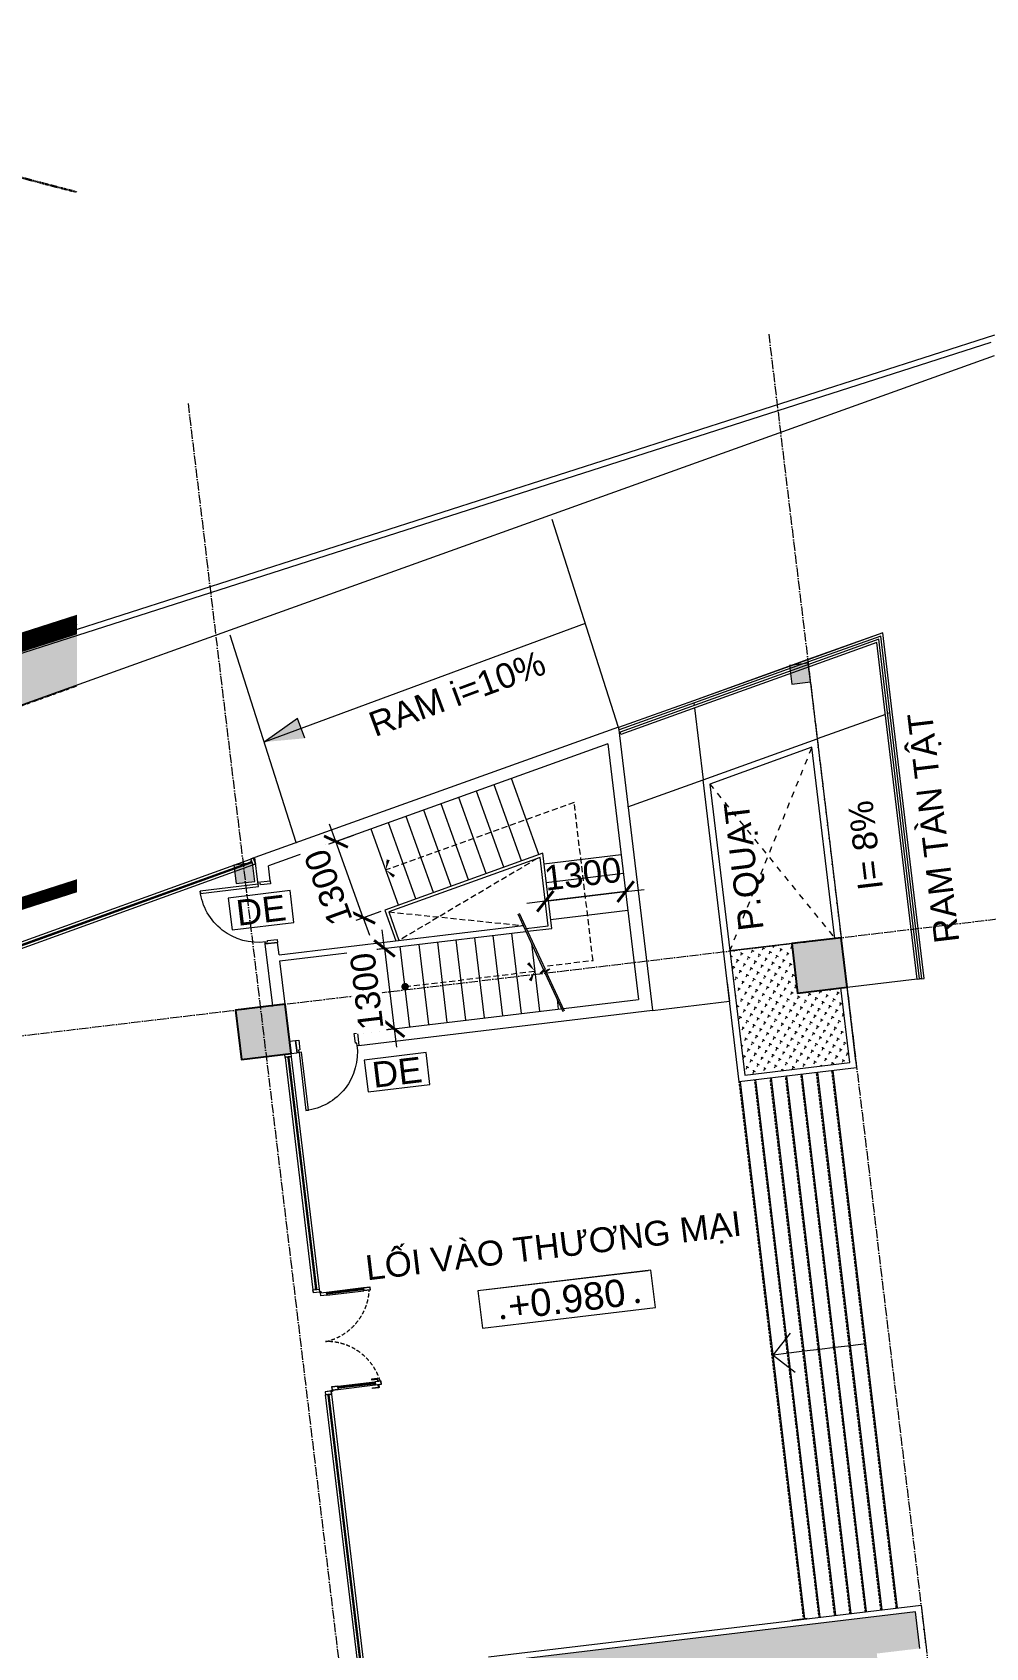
# Model space of a CAD drawing. Header units: millimetres. Extents: x -55734 to 116976, y -16290 to 119094.
# Drawn here: x 81509 to 96830, y 22201 to 48181 of the extents above; entities that cross this region are included whole.
import ezdxf
from ezdxf.enums import TextEntityAlignment as Align
from ezdxf.xclip import XClip

# ---------------------------------------------------------------- set-up
doc = ezdxf.new("R2010")
doc.units = ezdxf.units.MM
doc.header["$XCLIPFRAME"] = 0
for name, pattern in [('20180221 BF$0$2-2', [10, 5, -5]), ('20180221 BF$0$HIDDEN', [0.375, 0.25, -0.125]), ('Dash', [6.35, 3.175, -3.175]), ('gf$0$Dash', [6, 3, -3]), ('Grid Line', [4.2, 3, -0.6, 0, -0.6]), ('HIDDEN2', [4.7625, 3.175, -1.5875]), ('HIDDENX2', [0.75, 0.5, -0.25]), ('Overhead 1_16_', [2.579687, 1.5875, -0.992188]), ('PHANTOM', [63.5, 31.75, -6.35, 6.35, -6.35, 6.35, -6.35])]:
    doc.linetypes.add(name, pattern=pattern)
doc.layers.get('Defpoints').update_dxf_attribs({"color": 230})
for name, color, linetype, lineweight in [('20180221 BF$0$QHH ÐỀ XUẤT ÐIỀU CHỈNH', 5, '20180221 BF$0$HIDDEN', 30), ('@ color hatch', 7, 'Continuous', 13), ('A-DETL-GENF-HDLN', 161, 'Dash', 5), ('A-DETL-THIN', 151, 'Continuous', 5), ('A-FLOR-PATT', 8, 'Continuous', 9), ('CHU', 181, 'Continuous', 5), ('CUA', 31, 'Continuous', 9), ('DIM', 1, 'Continuous', 5), ('G-ANNO-DIMS', 111, 'Continuous', 5), ('HATCH-1', 8, 'Continuous', 5), ('KI-HIEU-1', 151, 'Continuous', 9), ('NET THAY 1', 41, 'Continuous', 5), ('NET THAY 2', 55, 'Continuous', 5), ('NET-CAT', 3, 'Continuous', 15), ('NET-THAY', 2, 'Continuous', 9), ('NET-THAY-2', 55, 'Continuous', 13), ('S-STRS', 31, 'Continuous', 5), ('S-STRS-ANNO', 31, 'Continuous', 5), ('TRUC', 225, 'Continuous', 5), ('X-COT HAM$0$LC.HA', 8, 'Continuous', 9), ('Y-GHI CHU PCCC$0$Z-CT1-GHI CHU TT$0$KI-HIEU', 6, 'Continuous', 13)]:
    doc.layers.add(name, color=color, linetype=linetype, lineweight=lineweight)
doc.layers.add('CGXD', color=5, linetype='HIDDEN2')
doc.layers.add('RD-AB', color=4, linetype='PHANTOM')
doc.styles.add('Arial', font='arial_1.ttf', dxfattribs={"height": 476.25})
doc.styles.add('Arial_3', font='arial_1.ttf', dxfattribs={"height": 400})
doc.styles.add('TA1', font='arial_1.ttf')
doc.styles.add('Y-GHI CHU PCCC$0$Arial', font='arial_1.ttf')
doc.dimstyles.new('D_200_KTx2', dxfattribs={"dimtxt": 400, "dimasz": 300, "dimexe": 300, "dimexo": 300, "dimgap": 160, "dimtad": 1, "dimdec": 0, "dimzin": 9, "dimtxsty": 'TA1', "dimblk": 'ARCHTICK', "dimcen": 1, "dimdle": 300, "dimclrd": 256, "dimclre": 256, "dimclrt": 7, "dimadec": 0, "dimazin": 0, "dimtfac": 1, "dimtdec": 0, "dimtix": 1, "dimtmove": 1, "dimatfit": 3, "dimldrblk": 'ARCHTICK', "dimfxl": 1, "dimtolj": 1, "dimtzin": 0, "dimlwd": -1, "dimlwe": -1, "dimarcsym": 0})

# ---------------------------------------------------------------- blocks, each defined once
blk = doc.blocks.new('ALC1807-ASCENT PLAZA-KET CAU_rvt-1-MẶT BẰNG TẦNG 1')
at = {"layer": 'X-COT HAM$0$LC.HA'}
for points in [[(93680, 37997), (93716, 37699), (94014, 37735), (93978, 38033)], [(84749, 34788), (84784, 34490), (85082, 34526), (85047, 34824)]]:
    blk.add_hatch(color=256, dxfattribs=at).paths.add_polyline_path(points)
for points in [[(94507, 33619), (93713, 33524), (93808, 32729), (94602, 32825)], [(85571, 32551), (84776, 32455), (84872, 31661), (85666, 31756)]]:
    blk.add_hatch(color=256, dxfattribs=at).paths.add_polyline_path(points, flags=0)
at = {"ltscale": 1000}
for points in [[(93680, 37997), (93716, 37699), (94014, 37735), (93978, 38033)], [(84749, 34788), (84784, 34490), (85082, 34526), (85047, 34824)]]:
    blk.add_lwpolyline(points, close=True, dxfattribs=at)
at = {"lineweight": 25}
for points in [[(94507, 33619), (93713, 33524), (93808, 32729), (94602, 32825)], [(85571, 32551), (84776, 32455), (84872, 31661), (85666, 31756)]]:
    blk.add_lwpolyline(points, close=True, dxfattribs=at)
blk = doc.blocks.new('Top Rail Type - Top Rail_Internal_-V16-MẶT BẰNG TẦNG 1')
at = {"layer": 'NET THAY 1'}
for p, q in [((95176, 38524), (93971, 38091)), ((95144, 38472), (93984, 38055)), ((95291, 37247), (95144, 38472)), ((95329, 37252), (95176, 38524)), ((93971, 38091), (92136, 37431)), ((93984, 38055), (92149, 37395)), ((92136, 37431), (90929, 36998)), ((92149, 37395), (90942, 36962)), ((95804, 32961), (95291, 37247)), ((95842, 32965), (95329, 37252)), ((90942, 36962), (90929, 36998)), ((95804, 32961), (95842, 32965))]:
    blk.add_line(p, q, dxfattribs=at)
blk = doc.blocks.new('Handrail Type - Handrail_Internal_-V17-MẶT BẰNG TẦNG 1')
at = {"layer": 'NET THAY 1'}
for p, q in [((95112, 38420), (93997, 38019)), ((95080, 38368), (94010, 37983)), ((95215, 37238), (95080, 38368)), ((95253, 37242), (95112, 38420)), ((93997, 38019), (92161, 37360)), ((94010, 37983), (92174, 37324)), ((92161, 37360), (90955, 36926)), ((92174, 37324), (90967, 36890)), ((95729, 32952), (95215, 37238)), ((95766, 32956), (95253, 37242)), ((90967, 36890), (90955, 36926)), ((95729, 32952), (95766, 32956))]:
    blk.add_line(p, q, dxfattribs=at)
blk = doc.blocks.new('*U111')
for points in [[(-2037, 50), (-50, 50), (0, -100), (0, 200), (50, 50), (1428, 50)], [(-2037, 0), (-50, 0), (0, -150), (0, 150), (50, 0), (1428, 0)]]:
    blk.add_lwpolyline(points)
blk = doc.blocks.new('*U44')
at = {"color": 7, "ltscale": 30, "true_color": 0xffffff, "insert": (520, 350), "char_height": 200, "attachment_point": 5, "bg_fill": 3, "box_fill_scale": 1.25, "bg_fill_color": 256, "bg_fill_true_color": 13158600, "bg_fill_transparency": 0}
blk.add_mtext('\\A1;.      ..', dxfattribs=at)
blk.add_lwpolyline([(-200, 200), (1200, 200), (1200, 500), (-200, 500)], close=True)
at = {"color": 7, "style": 'Arial'}
blk.add_attdef('±0.000', text='', height=220, dxfattribs=at).set_placement((500, 350), align=Align.MIDDLE)
blk = doc.blocks.new('CUA 1 CANH MO - 2 - Type 1000-1152411-MẶT BẰNG HẦM 2')
at = {"layer": 'CUA'}
for p, q in [((-368, 1040), (-328, 1040)), ((-368, 102), (-368, 1040)), ((-328, 1040), (-328, 102)), ((-328, 102), (-368, 102))]:
    blk.add_line(p, q, dxfattribs=at)
at = {"layer": 'CUA', "lineweight": 5}
for p, q in [((-369, 102), (-399, 102)), ((-399, 102), (-399, -98)), ((-369, 61), (-369, 102)), ((-349, 61), (-369, 61)), ((-349, -98), (-349, 61)), ((571, 61), (551, 61)), ((551, 61), (551, -98)), ((601, 102), (571, 102)), ((571, 102), (571, 61)), ((601, -98), (601, 102)), ((-399, -98), (-349, -98)), ((551, -98), (601, -98))]:
    blk.add_line(p, q, dxfattribs=at)
blk.add_arc((-368, 102), 938, 359.5, 90, dxfattribs=at)
blk = doc.blocks.new('_ARCHTICK')
at = {"color": 0, "linetype": 'ByBlock', "const_width": 0.15}
blk.add_lwpolyline([(-0.5, -0.5), (0.5, 0.5)], dxfattribs=at)
blk = doc.blocks.new('*D123')
at = {"layer": 'Defpoints', "color": 0, "transparency": 16777216}
for p in [(91044, 34361), (89753, 34206), (89753, 34206)]:
    blk.add_point(p, dxfattribs=at)
at = {"layer": 'DIM', "transparency": 16777216}
for p, q in [((91044, 34361), (89753, 34206)), ((91044, 34361), (91341, 34396)), ((89753, 34206), (89455, 34170))]:
    blk.add_line(p, q, dxfattribs=at)
at = {"layer": 'DIM', "transparency": 16777216, "xscale": 300, "yscale": 300, "zscale": 300}
for p, rotation in [((89753, 34206), 6.830649259234065), ((91044, 34361), 186.8306492592341)]:
    blk.add_blockref('_ARCHTICK', p, dxfattribs=dict(at, rotation=rotation))
at = {"layer": 'DIM', "color": 7, "transparency": 16777216, "insert": (90355, 34645), "char_height": 400, "attachment_point": 5, "rotation": 6.8306, "style": 'TA1'}
blk.add_mtext('\\A1;1300', dxfattribs=at)
blk = doc.blocks.new('*D124')
at = {"layer": 'Defpoints', "color": 0, "transparency": 16777216}
for p in [(86952, 35368), (87392, 34144)]:
    blk.add_point(p, dxfattribs=at)
at = {"layer": 'DIM', "transparency": 16777216}
for p, q in [((86389, 35165), (86287, 35448)), ((86670, 35266), (86106, 35064)), ((86828, 33942), (86389, 35165)), ((87109, 34043), (86546, 33840)), ((86828, 33942), (86930, 33659))]:
    blk.add_line(p, q, dxfattribs=at)
at = {"layer": 'DIM', "transparency": 16777216, "xscale": 300, "yscale": 300, "zscale": 300}
for p, rotation in [((86389, 35165), 289.7621072089744), ((86828, 33942), 109.7621072089744)]:
    blk.add_blockref('_ARCHTICK', p, dxfattribs=dict(at, rotation=rotation))
at = {"layer": 'DIM', "color": 7, "transparency": 16777216, "insert": (86265, 34430), "char_height": 400, "attachment_point": 5, "rotation": 109.7621, "style": 'TA1', "bg_fill": 3, "box_fill_scale": 1.1, "bg_fill_color": 256, "bg_fill_true_color": 13158600, "bg_fill_transparency": 0}
blk.add_mtext('\\A1;1300', dxfattribs=at)
at = {"layer": 'Defpoints', "color": 0, "transparency": 16777216}
blk.add_point((86389, 35165), dxfattribs=at)
blk = doc.blocks.new('*D125')
at = {"layer": 'Defpoints', "color": 0, "transparency": 16777216}
for p in [(87422, 33477), (87577, 32187)]:
    blk.add_point(p, dxfattribs=at)
at = {"layer": 'DIM', "transparency": 16777216}
for p, q in [((87168, 33447), (87133, 33745)), ((87124, 33442), (86871, 33411)), ((87168, 33447), (87323, 32156)), ((87279, 32151), (87025, 32120)), ((87323, 32156), (87359, 31858))]:
    blk.add_line(p, q, dxfattribs=at)
at = {"layer": 'DIM', "transparency": 16777216, "xscale": 300, "yscale": 300, "zscale": 300}
for p, rotation in [((87168, 33447), 276.8306492592339), ((87323, 32156), 96.83064925923391)]:
    blk.add_blockref('_ARCHTICK', p, dxfattribs=dict(at, rotation=rotation))
at = {"layer": 'DIM', "color": 7, "transparency": 16777216, "insert": (86884, 32758), "char_height": 400, "attachment_point": 5, "rotation": 96.8306, "style": 'TA1', "bg_fill": 3, "box_fill_scale": 1.1, "bg_fill_color": 256, "bg_fill_true_color": 13158600, "bg_fill_transparency": 0}
blk.add_mtext('\\A1;1300', dxfattribs=at)
at = {"layer": 'Defpoints', "color": 0, "transparency": 16777216}
blk.add_point((87323, 32156), dxfattribs=at)
blk = doc.blocks.new('A$C1F0A2BF7')
at = {"layer": '@ color hatch', "ltscale": 0.5}
h = blk.add_hatch(dxfattribs=at)
h.set_pattern_fill('CROSS', color=139, scale=300)
h.set_pattern_definition([(0, (418126.44, 155406.3), (75, 75), [37.5, -112.5]), (90, (418145.19, 155387.55), (-75, 75), [37.5, -112.5])])
edge = h.paths.add_edge_path()
edge.add_line((133010.3, 70494.4), (152338.7, 76699.4))
edge.add_line((152338.7, 76699.4), (152826.3, 76434.6))
edge.add_line((152826.3, 76434.6), (135682.8, 70276))
edge.add_arc((134611, 73621), 3512.6, 242.88861, 287.76602, ccw=False)
at = {"layer": '20180221 BF$0$QHH ÐỀ XUẤT ÐIỀU CHỈNH', "linetype": '20180221 BF$0$2-2'}
blk.add_arc((152707.2, 137197.6, 0), 60000, 215.64442, 265.992139, dxfattribs=at)
at = {"layer": 'CGXD', "ltscale": 200, "const_width": 200, "elevation": 0}
blk.add_lwpolyline([(96759.2, 45314.9), (136491.9, 50242.4), (170213.8, 54174.3), (170585.9, 54217.7), (168911.8, 58286.3), (165478.7, 66500.9), (165408.7, 66480.5), (161217, 75348.6), (153561.1, 72890.8), (130418, 65461.2), (128403.5, 71788.7), (125832.2, 71058.2), (118267.2, 69299.8), (97389.2, 64252.5)], dxfattribs=at)
at = {"layer": 'NET-THAY'}
blk.add_line((152713.6, 76819.7, 0), (133013.4, 70495.3, 0), dxfattribs=at)
at = {"layer": 'NET-THAY', "linetype": 'gf$0$Dash', "elevation": 0}
blk.add_lwpolyline([(133010.3, 70494.4), (152338.7, 76699.4), (152826.3, 76434.6), (135682.8, 70276, -0.1983563)], format="xyb", close=True, dxfattribs=at)
at = {"layer": 'RD-AB', "ltscale": 30, "const_width": 300, "elevation": 0}
blk.add_lwpolyline([(175144.3, 53651.9), (172606.9, 59818.4), (167790.4, 71343.2), (167565.7, 71277.5), (163334.5, 80229.2), (152338.7, 76699.2), (133013.3, 70495.2), (131039.2, 76695.5), (124832.5, 74932.3), (117344.6, 73191.8), (100730.8, 69175.3)], dxfattribs=at)
blk = doc.blocks.new('*U158')
for p, q in [((7437, 100, 0), (50, 100, 0)), ((7437, 0, 0), (50, 0, 0)), ((7424, 58, 0), (63, 58, 0)), ((7424, 42, 0), (63, 42, 0))]:
    blk.add_line(p, q)
at = {"ltscale": 100}
for p, q in [((50, 61, 0), (50, 39, 0)), ((50, 61, 0), (50, 39, 0)), ((7437, 61, 0), (7437, 39, 0)), ((7437, 61, 0), (7437, 39, 0))]:
    blk.add_line(p, q, dxfattribs=at)
at = {"color": 1, "lineweight": 0, "ltscale": 10}
blk.add_line((57, 50, 0), (7430, 50, 0), dxfattribs=at)
at = {"ltscale": 25, "elevation": 0}
for points in [[(0, 0), (50, 0), (50, 100), (0, 100)], [(2, 2), (48, 2), (48, 98), (2, 98)]]:
    blk.add_lwpolyline(points, close=True, dxfattribs=at)
at = {"elevation": 0}
for points in [[(50, 39), (50, 61), (63, 61, -0.414214), (63, 60), (63, 57, -0.414214), (63, 56, -0.414214), (62, 57), (62, 59, 0.414214), (62, 60), (52, 60, 0.414214), (51, 59), (51, 40, 0.414214), (52, 40), (62, 40, 0.414214), (62, 40), (62, 43, -0.414214), (63, 43, -0.414214), (63, 43), (63, 39, -0.414214), (63, 39), (50, 39)], [(7437, 39), (7437, 61), (7425, 61, 0.414214), (7424, 60), (7424, 57, 0.414214), (7425, 56, 0.414214), (7425, 57), (7425, 59, -0.414214), (7426, 60), (7436, 60, -0.414214), (7436, 59), (7436, 40, -0.414214), (7436, 40), (7426, 40, -0.414214), (7425, 40), (7425, 43, 0.414214), (7425, 43, 0.414214), (7424, 43), (7424, 39, 0.414214), (7425, 39), (7437, 39)]]:
    blk.add_lwpolyline(points, format="xyb", dxfattribs=at)
for points in [[(50, 40), (50, 59)], [(50, 40), (50, 59)], [(7437, 40), (7437, 59)], [(7437, 40), (7437, 59)]]:
    blk.add_lwpolyline(points, dxfattribs=at)
for points in [[(57, 52, 0.110226), (57, 52), (57, 48, 0.110226), (57, 48, 0.547587), (60, 47, -0.371535), (61, 47, 0.207699), (65, 47, -0.626616), (65, 47, -0.088099), (63, 42), (63, 44), (60, 44), (60, 43), (56, 46, -0.26277), (55, 47), (55, 50), (55, 53, -0.26277), (56, 54), (60, 57), (60, 56), (63, 56), (63, 58, -0.088099), (65, 53, -0.626616), (65, 53, 0.207699), (61, 53, -0.371535), (60, 53, 0.547587)], [(7430, 52, -0.110226), (7430, 52), (7430, 48, -0.110226), (7430, 48, -0.547587), (7427, 47, 0.371535), (7426, 47, -0.207699), (7422, 47, 0.626616), (7422, 47, 0.088099), (7424, 42), (7424, 44), (7427, 44), (7427, 43), (7431, 46, 0.26277), (7432, 47), (7432, 50), (7432, 53, 0.26277), (7431, 54), (7427, 57), (7427, 56), (7424, 56), (7424, 58, 0.088099), (7422, 53, 0.626616), (7422, 53, -0.207699), (7426, 53, 0.371535), (7427, 53, -0.547587)]]:
    blk.add_lwpolyline(points, format="xyb", close=True)
for points in [[(57, 47), (57, 52), (7430, 52), (7430, 47)], [(7487, 100), (7487, 0), (7437, 0), (7437, 100)], [(7485, 98), (7485, 2), (7439, 2), (7439, 98)]]:
    blk.add_lwpolyline(points, close=True)
blk = doc.blocks.new('*U164')
for p, q in [((-788, 112), (-788, 712)), ((-771, 699, 0), (-771, 126, 0)), ((-754, 699, 0), (-754, 126, 0)), ((-738, 112), (-738, 712)), ((737, 112), (737, 712)), ((754, 699, 0), (754, 126, 0)), ((771, 699, 0), (771, 126, 0)), ((788, 112), (788, 712)), ((-4614, 0, 0), (-850, 0, 0)), ((5295, 0, 0), (850, 0, 0)), ((-4614, -100, 0), (-850, -100, 0)), ((-4601, -42, 0), (-863, -42, 0)), ((-4601, -58, 0), (-863, -58, 0)), ((5295, -100, 0), (850, -100, 0)), ((5282, -42, 0), (863, -42, 0)), ((5282, -58, 0), (863, -58, 0))]:
    blk.add_line(p, q)
at = {"color": 1}
for p, q in [((-763, 119, 0), (-763, 706, 0)), ((762, 119, 0), (762, 706, 0)), ((-857, -50, 0), (-4608, -50, 0)), ((857, -50, 0), (5289, -50, 0))]:
    blk.add_line(p, q, dxfattribs=at)
at = {"ltscale": 100}
for p, q in [((-4614, -61, 0), (-4614, -39, 0)), ((-4614, -61, 0), (-4614, -39, 0)), ((-850, -61, 0), (-850, -39, 0)), ((-850, -61, 0), (-850, -39, 0)), ((850, -61, 0), (850, -39, 0)), ((850, -61, 0), (850, -39, 0)), ((5295, -61, 0), (5295, -39, 0)), ((5295, -61, 0), (5295, -39, 0))]:
    blk.add_line(p, q, dxfattribs=at)
for points in [[(-738, 712), (-788, 712), (-788, 812), (-738, 812)], [(-740, 714), (-786, 714), (-786, 810), (-740, 810)], [(737, 712), (788, 712), (788, 812), (737, 812)], [(740, 714), (786, 714), (786, 810), (740, 810)], [(-4664, -100), (-4664, 0), (-4614, 0), (-4614, -100)], [(-850, 0), (-800, 0), (-800, -100), (-850, -100)], [(-738, 12), (-788, 12), (-788, 112), (-738, 112)], [(-740, 14), (-786, 14), (-786, 110), (-740, 110)], [(737, 12), (788, 12), (788, 112), (737, 112)], [(740, 14), (786, 14), (786, 110), (740, 110)], [(850, 0), (800, 0), (800, -100), (850, -100)], [(5345, -100), (5345, 0), (5295, 0), (5295, -100)], [(-4662, -98), (-4662, -2), (-4616, -2), (-4616, -98)], [(-848, -2), (-802, -2), (-802, -98), (-848, -98)], [(848, -2), (802, -2), (802, -98), (848, -98)], [(5343, -98), (5343, -2), (5297, -2), (5297, -98)]]:
    blk.add_lwpolyline(points, close=True)
at = {"elevation": 0}
for points in [[(-752, 712), (-774, 712), (-774, 700, 0.414214), (-773, 699), (-770, 699, 0.414214), (-769, 700, 0.414214), (-770, 700), (-772, 700, -0.414214), (-773, 701), (-773, 711, -0.414214), (-772, 711), (-753, 711, -0.414214), (-753, 711), (-753, 701, -0.414214), (-753, 700), (-756, 700, 0.414214), (-756, 700, 0.414214), (-756, 699), (-752, 699, 0.414214), (-752, 700), (-752, 712)], [(752, 712), (774, 712), (774, 700, -0.414214), (773, 699), (770, 699, -0.414214), (769, 700, -0.414214), (770, 700), (772, 700, 0.414214), (772, 701), (772, 711, 0.414214), (772, 711), (753, 711, 0.414214), (752, 711), (752, 701, 0.414214), (753, 700), (756, 700, -0.414214), (756, 700, -0.414214), (756, 699), (752, 699, -0.414214), (752, 700), (752, 712)], [(-4614, -39), (-4614, -61), (-4602, -61, 0.414214), (-4601, -61), (-4601, -57, 0.414214), (-4602, -57, 0.414214), (-4602, -57), (-4602, -60, -0.414214), (-4603, -60), (-4613, -60, -0.414214), (-4613, -60), (-4613, -41, -0.414214), (-4613, -40), (-4603, -40, -0.414214), (-4602, -41), (-4602, -43, 0.414214), (-4602, -44, 0.414214), (-4601, -43), (-4601, -40, 0.414214), (-4602, -39), (-4614, -39)], [(-850, -39), (-850, -61), (-863, -61, -0.414214), (-863, -61), (-863, -57, -0.414214), (-863, -57, -0.414214), (-862, -57), (-862, -60, 0.414214), (-862, -60), (-852, -60, 0.414214), (-851, -60), (-851, -41, 0.414214), (-852, -40), (-862, -40, 0.414214), (-862, -41), (-862, -43, -0.414214), (-863, -44, -0.414214), (-863, -43), (-863, -40, -0.414214), (-863, -39), (-850, -39)], [(850, -39), (850, -61), (863, -61, 0.414214), (863, -61), (863, -57, 0.414214), (863, -57, 0.414214), (862, -57), (862, -60, -0.414214), (862, -60), (852, -60, -0.414214), (851, -60), (851, -41, -0.414214), (852, -40), (862, -40, -0.414214), (862, -41), (862, -43, 0.414214), (863, -44, 0.414214), (863, -43), (863, -40, 0.414214), (863, -39), (850, -39)], [(5295, -39), (5295, -61), (5283, -61, -0.414214), (5282, -61), (5282, -57, -0.414214), (5283, -57, -0.414214), (5283, -57), (5283, -60, 0.414214), (5284, -60), (5294, -60, 0.414214), (5294, -60), (5294, -41, 0.414214), (5294, -40), (5284, -40, 0.414214), (5283, -41), (5283, -43, -0.414214), (5283, -44, -0.414214), (5282, -43), (5282, -40, -0.414214), (5283, -39), (5295, -39)]]:
    blk.add_lwpolyline(points, format="xyb", dxfattribs=at)
at = {"color": 8, "lineweight": 5, "elevation": 0}
for points in [[(-765, 706, -0.110226), (-765, 706), (-760, 706, -0.110226), (-760, 706, -0.547587), (-760, 702, 0.371535), (-760, 702, -0.207699), (-760, 698, 0.626616), (-760, 697, 0.088099), (-754, 699), (-757, 699), (-757, 702), (-755, 702), (-759, 707, 0.26277), (-759, 707), (-763, 707), (-766, 707, 0.26277), (-766, 707), (-770, 702), (-768, 702), (-768, 699), (-771, 699, 0.088099), (-765, 697, 0.626616), (-765, 698, -0.207699), (-765, 702, 0.371535), (-765, 702, -0.547587)], [(765, 706, 0.110226), (765, 706), (760, 706, 0.110226), (760, 706, 0.547587), (760, 702, -0.371535), (760, 702, 0.207699), (760, 698, -0.626616), (760, 697, -0.088099), (754, 699), (757, 699), (757, 702), (755, 702), (759, 707, -0.26277), (759, 707), (762, 707), (766, 707, -0.26277), (766, 707), (770, 702), (768, 702), (768, 699), (771, 699, -0.088099), (765, 697, -0.626616), (765, 698, 0.207699), (765, 702, -0.371535), (765, 702, 0.547587)], [(-765, 119, 0.110226), (-765, 119), (-760, 119, 0.110226), (-760, 119, 0.547587), (-760, 123, -0.371535), (-760, 123, 0.207699), (-760, 127, -0.626616), (-760, 128, -0.088099), (-754, 126), (-757, 126), (-757, 123), (-755, 123), (-759, 118, -0.26277), (-759, 118), (-763, 118), (-766, 118, -0.26277), (-766, 118), (-770, 123), (-768, 123), (-768, 126), (-771, 126, -0.088099), (-765, 128, -0.626616), (-765, 127, 0.207699), (-765, 123, -0.371535), (-765, 123, 0.547587)], [(765, 119, -0.110226), (765, 119), (760, 119, -0.110226), (760, 119, -0.547587), (760, 123, 0.371535), (760, 123, -0.207699), (760, 127, 0.626616), (760, 128, 0.088099), (754, 126), (757, 126), (757, 123), (755, 123), (759, 118, 0.26277), (759, 118), (762, 118), (766, 118, 0.26277), (766, 118), (770, 123), (768, 123), (768, 126), (771, 126, 0.088099), (765, 128, 0.626616), (765, 127, -0.207699), (765, 123, 0.371535), (765, 123, -0.547587)]]:
    blk.add_lwpolyline(points, format="xyb", close=True, dxfattribs=at)
at = {"color": 1, "elevation": 0}
for points in [[(-760, 119), (-765, 119), (-765, 706), (-760, 706)], [(760, 119), (765, 119), (765, 706), (760, 706)]]:
    blk.add_lwpolyline(points, close=True, dxfattribs=at)
for points in [[(687, 662), (697, 662), (697, 757), (728, 757, -0.063254), (727, 760), (727, 765, -0.063254), (728, 767), (687, 767), (687, 757)], [(737, 775), (737, 750, -0.414214), (727, 760), (727, 765, -0.414214)], [(788, 775), (788, 750, 0.414214), (798, 760), (798, 765, 0.414214)], [(838, 662), (828, 662), (828, 757), (797, 757, 0.063254), (798, 760), (798, 765, 0.063254), (797, 767), (838, 767), (838, 757)]]:
    blk.add_lwpolyline(points, format="xyb", close=True)
for points in [[(-752, 112), (-774, 112), (-774, 125, -0.414214), (-773, 126), (-770, 126, -0.414214), (-769, 125, -0.414214), (-770, 124), (-772, 124, 0.414214), (-773, 124), (-773, 114, 0.414214), (-772, 114), (-753, 114, 0.414214), (-753, 114), (-753, 124, 0.414214), (-753, 124), (-756, 124, -0.414214), (-756, 125, -0.414214), (-756, 126), (-752, 126, -0.414214), (-752, 125), (-752, 112)], [(752, 112), (774, 112), (774, 125, 0.414214), (773, 126), (770, 126, 0.414214), (769, 125, 0.414214), (770, 124), (772, 124, -0.414214), (772, 124), (772, 114, -0.414214), (772, 114), (753, 114, -0.414214), (752, 114), (752, 124, -0.414214), (753, 124), (756, 124, 0.414214), (756, 125, 0.414214), (756, 126), (752, 126, 0.414214), (752, 125), (752, 112)]]:
    blk.add_lwpolyline(points, format="xyb")
at = {"elevation": 0}
for points in [[(-4614, -41), (-4614, -60)], [(-4614, -41), (-4614, -60)], [(-850, -41), (-850, -60)], [(-850, -41), (-850, -60)], [(850, -41), (850, -60)], [(850, -41), (850, -60)], [(5295, -41), (5295, -60)], [(5295, -41), (5295, -60)]]:
    blk.add_lwpolyline(points, dxfattribs=at)
at = {"color": 8, "lineweight": 5}
for points in [[(-4608, -52, -0.110226), (-4608, -52), (-4608, -48, -0.110226), (-4608, -48, -0.547587), (-4604, -47, 0.371535), (-4604, -47, -0.207699), (-4600, -47, 0.626616), (-4599, -47, 0.088099), (-4601, -42), (-4601, -44), (-4604, -44), (-4604, -43), (-4609, -46, 0.26277), (-4609, -47), (-4609, -50), (-4609, -53, 0.26277), (-4609, -54), (-4604, -57), (-4604, -56), (-4601, -56), (-4601, -58, 0.088099), (-4599, -53, 0.626616), (-4600, -53, -0.207699), (-4604, -53, 0.371535), (-4604, -53, -0.547587)], [(-857, -52, 0.110226), (-857, -52), (-857, -48, 0.110226), (-857, -48, 0.547587), (-860, -47, -0.371535), (-861, -47, 0.207699), (-865, -47, -0.626616), (-865, -47, -0.088099), (-863, -42), (-863, -44), (-860, -44), (-860, -43), (-856, -46, -0.26277), (-855, -47), (-855, -50), (-855, -53, -0.26277), (-856, -54), (-860, -57), (-860, -56), (-863, -56), (-863, -58, -0.088099), (-865, -53, -0.626616), (-865, -53, 0.207699), (-861, -53, -0.371535), (-860, -53, 0.547587)], [(857, -52, -0.110226), (857, -52), (857, -48, -0.110226), (857, -48, -0.547587), (860, -47, 0.371535), (861, -47, -0.207699), (865, -47, 0.626616), (865, -47, 0.088099), (863, -42), (863, -44), (860, -44), (860, -43), (856, -46, 0.26277), (855, -47), (855, -50), (855, -53, 0.26277), (856, -54), (860, -57), (860, -56), (863, -56), (863, -58, 0.088099), (865, -53, 0.626616), (865, -53, -0.207699), (861, -53, 0.371535), (860, -53, -0.547587)], [(5289, -52, 0.110226), (5289, -52), (5289, -48, 0.110226), (5289, -48, 0.547587), (5285, -47, -0.371535), (5285, -47, 0.207699), (5281, -47, -0.626616), (5280, -47, -0.088099), (5282, -42), (5282, -44), (5285, -44), (5285, -43), (5290, -46, -0.26277), (5290, -47), (5290, -50), (5290, -53, -0.26277), (5290, -54), (5285, -57), (5285, -56), (5282, -56), (5282, -58, -0.088099), (5280, -53, -0.626616), (5281, -53, 0.207699), (5285, -53, -0.371535), (5285, -53, 0.547587)]]:
    blk.add_lwpolyline(points, format="xyb", close=True, dxfattribs=at)
at = {"color": 1}
for points in [[(-857, -48), (-857, -53), (-4608, -53), (-4608, -48)], [(857, -48), (857, -53), (5289, -53), (5289, -48)]]:
    blk.add_lwpolyline(points, close=True, dxfattribs=at)
for centre, radius in [((-800, 12), 12.5), ((-800, 12), 10.5), ((800, 12), 12.5), ((800, 12), 10.5)]:
    blk.add_circle(centre, radius)
at = {"color": 8, "linetype": 'HIDDEN2', "lineweight": 5, "ltscale": 20}
for centre, start, end in [((-893, -86), 5.5004, 79.9944), ((893, -86), 100.0056, 174.4996)]:
    blk.add_arc(centre, 898, start, end, dxfattribs=at)
blk = doc.blocks.new('Y-GHI CHU PCCC$0$A$C53D4240F')
at = {"color": 8, "ltscale": 30}
blk.add_lwpolyline([(-267, -138), (267, -138), (267, 137), (-267, 137)], close=True, dxfattribs=at)
at = {"color": 8, "style": 'Y-GHI CHU PCCC$0$Arial'}
blk.add_text('DE', height=220, dxfattribs=at).set_placement((0, 0), align=Align.MIDDLE_CENTER)

msp = doc.modelspace()

# ---------------------------------------------------------------- hatches: boundary and pattern name
at = {"layer": 'A-FLOR-PATT', "lineweight": 5}
h = msp.add_hatch(dxfattribs=at)
h.set_pattern_fill('FP_25', color=256, style=0, pattern_type=2)
h.set_pattern_definition([(284.05, (1921908.22, 2144236.24), (108.9178188, -65.3151313), [23.812, -155.793]), (239.05, (1921908.22, 2144236.24), (108.9172866, -65.314812), [23.813, -103.188]), (329.05, (1921908.22, 2144236.24), (65.314812, 108.9172866), [23.813, -103.188])])
h.paths.add_polyline_path([(92957.3, 31410.9), (94645.7, 31613), (94501.8, 32814.6), (93807.6, 32731.4), (93712.4, 33525.7), (92718.3, 33406.7)])
h = msp.add_hatch(dxfattribs=at)
h.set_pattern_fill('FP_25', color=256, style=0, pattern_type=2)
h.set_pattern_definition([(284.05, (1918340.66, 2132820.97), (108.9178188, -65.3151313), [23.812, -155.793]), (239.05, (1918340.66, 2132820.97), (108.9172866, -65.314812), [23.813, -103.188]), (329.05, (1918340.66, 2132820.97), (65.314812, 108.9172866), [23.813, -103.188])])
h.paths.add_polyline_path([(89201.9, 19882.5), (95953.6, 20691.3), (95870.4, 21386.3), (95175.3, 21303.1), (95080.2, 22107.4), (95774, 22190.5), (95703.9, 22776.4), (88952.1, 21967.6)])
at = {"layer": 'G-ANNO-DIMS'}
msp.add_hatch(color=256, dxfattribs=at).paths.add_polyline_path([(85234.5, 36766.7), (85889.1, 36826.9), (85771.3, 37146.1)], flags=0)

# ---------------------------------------------------------------- linework, layer by layer
at = {"layer": 'A-DETL-GENF-HDLN', "ltscale": 30}
for p, q in [((92718.3, 33406.7), (94038.7, 36681.6)), ((92396.6, 36091.6), (94406.7, 33608.9))]:
    msp.add_line(p, q, dxfattribs=at)
at = {"layer": 'A-DETL-THIN'}
for p, q in [((90928.4, 36998.6), (89860.7, 40344.2, 0)), ((85750.9, 35148.7, 0), (84686, 38485.3, 0))]:
    msp.add_line(p, q, dxfattribs=at)
at = {"layer": 'CUA', "elevation": 0}
for points in [[(85064.3, 34901.9), (85086.1, 34909.7)], [(85064.9, 34900), (85086.7, 34907.8)]]:
    msp.add_lwpolyline(points, dxfattribs=at)
at = {"layer": 'G-ANNO-DIMS'}
for p, q in [((90394.6, 38671.4, 0), (85234.5, 36766.7, 0)), ((85771.3, 37146.1, 0), (85234.5, 36766.7, 0)), ((85889.1, 36826.9, 0), (85771.3, 37146.1, 0))]:
    msp.add_line(p, q, dxfattribs=at)
at = {"layer": 'HATCH-1', "linetype": 'HIDDEN2', "ltscale": 30}
for p, q in [((89620.3, 34891.8), (87401, 33575.4)), ((87235.8, 34035.1), (89398.6, 33814.7))]:
    msp.add_line(p, q, dxfattribs=at)
for points in [[(89786.7, 33167.5), (90520.1, 33255.3), (90215.7, 35796.4), (87189, 34708.9)], [(87499.7, 32831.9), (89584.8, 33081.7)]]:
    msp.add_lwpolyline(points, dxfattribs=at)
at = {"layer": 'HATCH-1'}
for points in [[(87322.8, 34606.7, 50, 0, 0), (87189, 34708.9, 0, 50, 0), (87227.2, 34872.9, 50, 50, 0)], [(89477.2, 33211.2, 50, 0, 0), (89584.8, 33081.7, 0, 50, 0), (89510.8, 32930.4, 50, 50, 0)]]:
    msp.add_lwpolyline(points, format="xyseb", dxfattribs=at)
at = {"layer": 'HATCH-1', "linetype": 'HIDDENX2', "ltscale": 100, "const_width": 60}
msp.add_lwpolyline([(87499.7, 32801.9, -1), (87499.7, 32861.9, -1)], format="xyb", close=True, dxfattribs=at)
at = {"layer": 'NET THAY 2'}
for p, q in [((95177.2, 38525.1), (93972.5, 38092.3)), ((95329.4, 37254.2), (95177.2, 38525.1)), ((93972.5, 38092.3), (92133, 37431.4)), ((93975.3, 38051.8), (93980, 38013)), ((93984.6, 37974.1), (94123.1, 36818.1)), ((92133, 37431.4), (90928.4, 36998.6)), ((92140.1, 37392.4), (92144.8, 37353.6)), ((92149.4, 37314.8), (92287.9, 36158.8)), ((95218.4, 37211.7), (94123.1, 36818.1)), ((95292, 37238.1), (95255.2, 37224.9)), ((95843, 32965.2), (95329.4, 37254.2)), ((91081, 35725.2), (92287.9, 36158.8)), ((85743.8, 35146.1), (85745.2, 35142.6)), ((92678.1, 32901.2), (92714.1, 32600.4)), ((95728.6, 32951.5), (94603.1, 32816.7)), ((95804.3, 32960.6), (95766.4, 32956)), ((91473.1, 32451.8), (92714.1, 32600.4))]:
    msp.add_line(p, q, dxfattribs=at)
at = {"layer": 'NET-CAT'}
for p, q in [((90927.9, 37008.5), (85086.1, 34909.7)), ((90927.5, 37011.7), (90927.9, 37008.5)), ((90927.9, 37008.5), (91473.7, 32451.9)), ((90759.2, 36735.4), (85303.6, 34775.4)), ((90759.2, 36735.4), (91251.4, 32626.7)), ((85133.6, 34512.6), (85086.1, 34909.7)), ((85332.2, 34536.3), (85303.6, 34775.4)), ((85133.6, 34512.6), (85332.2, 34536.3)), ((85474.9, 33344.7), (89398.6, 33814.7)), ((85252.6, 33519.7), (85451.1, 33543.4)), ((85371.5, 32526.6), (85252.6, 33519.7)), ((85474.9, 33344.7), (85451.1, 33543.4)), ((85486.8, 33245.4), (89442.4, 33719.3)), ((85570.1, 32550.4), (85486.8, 33245.4)), ((86733.6, 32085.5), (91251.4, 32626.7)), ((86757.4, 31886.9), (91473.7, 32451.9)), ((85641.5, 31954.7), (85740.7, 31966.6)), ((85740.7, 31966.6), (85764.5, 31768)), ((86733.6, 32085.5), (86757.4, 31886.9)), ((85665.2, 31756.1), (85764.5, 31768))]:
    msp.add_line(p, q, dxfattribs=at)
at = {"layer": 'NET-THAY'}
for p, q in [((77279.6, 36992.9), (96979.8, 43317.2)), ((96912.6, 43190.7), (77552.6, 36975.5)), ((79922, 36855.1), (96974, 42980.9)), ((92287.9, 36158.8), (94123.1, 36818.1)), ((94038.7, 36681.6), (92396.6, 36091.6)), ((94406.7, 33608.9), (94038.7, 36681.6)), ((94123.1, 36818.1), (94506, 33620.8)), ((92869.9, 31299.7), (92287.9, 36158.8)), ((92396.6, 36091.6), (92957.3, 31410.9)), ((85745.2, 35142.6), (85743.8, 35146.1)), ((89710.8, 34977.4), (87171.9, 34065.2)), ((89668.7, 34909.1), (87235.8, 34035.1)), ((89800, 33812.5), (89668.7, 34909.1)), ((89855.6, 33768.8), (89710.8, 34977.4)), ((87171.9, 34065.2), (87350, 33569.3)), ((87235.8, 34035.1), (87401, 33575.4)), ((89446.6, 33770.1), (89800, 33812.5)), ((89468.5, 33722.4), (89855.6, 33768.8)), ((93712.4, 33525.7), (92718.3, 33406.7)), ((94645.7, 31613), (94501.8, 32814.6)), ((94601.1, 32826.5), (94756.9, 31525.6)), ((94744.6, 31635.1), (94601.9, 32826.6)), ((94756.9, 31525.6), (92869.9, 31299.7)), ((92957.3, 31410.9), (94645.7, 31613)), ((88840.9, 22055), (95791.2, 22887.6)), ((95791.2, 22887.6), (95873.3, 22202.4)), ((95703.9, 22776.4), (88952.1, 21967.6)), ((95774, 22190.5), (95703.9, 22776.4))]:
    msp.add_line(p, q, dxfattribs=at)
at = {"layer": 'NET-THAY-2'}
for p, q in [((89650.5, 34955.7), (89210.9, 36179.2)), ((88803.5, 34651.4), (88363.9, 35874.9)), ((89085.8, 34752.9), (88646.3, 35976.3)), ((89368.2, 34854.3), (88928.6, 36077.7)), ((88238.8, 34448.6), (87799.3, 35672)), ((88521.2, 34550), (88081.6, 35773.4)), ((87391.8, 34144.3), (86952.3, 35367.7)), ((87674.2, 34245.7), (87234.6, 35469.1)), ((87956.5, 34347.1), (87516.9, 35570.6)), ((89731.1, 34807.8), (90972.3, 34956.5)), ((89766.8, 34510), (91007.9, 34658.6)), ((89802.5, 34212.1), (91043.6, 34360.8)), ((89838.2, 33914.2), (91079.3, 34062.9)), ((88018.1, 33548.7), (88172.7, 32257.9)), ((88316, 33584.3), (88470.6, 32293.6)), ((88613.8, 33620), (88768.5, 32329.2)), ((88911.7, 33655.7), (89066.3, 32364.9)), ((89209.6, 33691.4), (89364.2, 32400.6)), ((89531.7, 33524.9), (89662.1, 32436.3)), ((87577, 32186.5), (87422.4, 33477.3)), ((87720.2, 33513), (87874.8, 32222.2)), ((89941, 32633.4), (89960.3, 32472))]:
    msp.add_line(p, q, dxfattribs=at)
at = {"layer": 'S-STRS', "linetype": 'Overhead 1_16_'}
for p, q in [((95145.7, 22810.2), (94111.1, 31448.3)), ((95393.9, 22840), (94359.3, 31478)), ((93904.6, 22661.6), (92869.9, 31299.7)), ((94152.8, 22691.3), (93118.2, 31329.4)), ((94401, 22721), (93366.4, 31359.1)), ((94649.3, 22750.8), (93614.6, 31388.9)), ((94897.5, 22780.5), (93862.8, 31418.6))]:
    msp.add_line(p, q, dxfattribs=at)
at = {"layer": 'S-STRS'}
for p, q in [((95165.6, 22812.6), (94130.9, 31450.7)), ((95413.8, 22842.3), (94379.2, 31480.4)), ((93924.4, 22663.9), (92889.8, 31302)), ((94172.7, 22693.7), (93138, 31331.8)), ((94420.9, 22723.4), (93386.2, 31361.5)), ((94669.1, 22753.1), (93634.5, 31391.2)), ((94917.3, 22782.9), (93882.7, 31421)), ((93964.1, 22668.7), (93715.8, 22639))]:
    msp.add_line(p, q, dxfattribs=at)
at = {"layer": 'S-STRS-ANNO'}
for p, q in [((93416, 26908.7), (93693.5, 27261.7)), ((94408.9, 27027.6), (94160.7, 26997.9)), ((94657.1, 27057.3), (94408.9, 27027.6)), ((94905.4, 27087.1), (94657.1, 27057.3)), ((93664.2, 26938.4), (93416, 26908.7)), ((93416, 26908.7), (93769, 26631.2)), ((93912.5, 26968.2), (93664.2, 26938.4)), ((94160.7, 26997.9), (93912.5, 26968.2))]:
    msp.add_line(p, q, dxfattribs=at)
at = {"layer": 'TRUC', "linetype": 'Grid Line', "ltscale": 50}
for p, q in [((93344, 43328.2), (97310.7, 10205.4)), ((84010.7, 42210.2), (87977.4, 9087.4)), ((41585.2, 27281.7), (106103.2, 35010))]:
    msp.add_line(p, q, dxfattribs=at)

# ---------------------------------------------------------------- block references
at = {"layer": 'CUA', "xscale": -1}
for p, rotation in [((85282.6, 34129), 96.83064925923324), ((86148.1, 31916.9), 186.830649259223)]:
    msp.add_blockref('CUA 1 CANH MO - 2 - Type 1000-1152411-MẶT BẰNG HẦM 2', p, dxfattribs=dict(at, rotation=rotation))
at = {"layer": 'HATCH-1', "xscale": 0.4999999999999997, "yscale": 0.4999999999999997, "zscale": 0.4999999999999997, "rotation": 294.6628127972297}
msp.add_blockref('*U111', (89736.1, 33079.7), dxfattribs=at)
at = {"layer": 'NET THAY 1'}
for name in ['Top Rail Type - Top Rail_Internal_-V16-MẶT BẰNG TẦNG 1', 'Handrail Type - Handrail_Internal_-V17-MẶT BẰNG TẦNG 1']:
    msp.add_blockref(name, (0, 0), dxfattribs=at)
at = {"layer": 'NET-CAT'}
msp.add_blockref('ALC1807-ASCENT PLAZA-KET CAU_rvt-1-MẶT BẰNG TẦNG 1', (0, 0), dxfattribs=at)

# ---------------------------------------------------------------- texts
at = {"layer": 'CHU', "color": 7, "char_height": 400, "attachment_point": 1, "line_spacing_factor": 0.936439, "style": 'Arial_3'}
for s, insert, width, rotation in [('\\pt2540,5080,7620,10160,12700,15240,17780,20320,22860,25400,27940,30480,33020,35560,38100,40640,43180,45720,48260,50800,53340,55880,58420,60960,63500,66040,68580,71120,73660,76200,78740,81280;RAM i=10%', (86876.3, 37219.9, 0), 4283.105, 20.34541), ('RAM TÀN TẬT', (96012, 33510.9), 5617.154, 96.82942), ('\\pt2540,5080,7620,10160,12700,15240,17780,20320,22860,25400,27940,30480,33020,35560,38100,40640,43180,45720,48260,50800,53340,55880,58420,60960,63500,66040,68580,71120,73660,76200,78740,81280;P.QUẠT', (92866.5, 33709.6), 2151.3, 96.83065), ('I= 8%', (94784.6, 34362.4), 5617.154, 96.82942), ('\\pt2540,5080,7620,10160,12700,15240,17780,20320,22860,25400,27940,30480,33020,35560,38100,40640,43180,45720,48260,50800,53340,55880,58420,60960,63500,66040,68580,71120,73660,76200,78740,81280;LỐI VÀO THƯƠNG MẠI', (86841.4, 28505.6), 6338, 6.83023)]:
    msp.add_mtext(s, dxfattribs=dict(at, insert=insert, width=width, rotation=rotation))

# ---------------------------------------------------------------- dimensions: what is measured, and where the dimension line sits
at = {"layer": 'DIM'}
dim = msp.add_aligned_dim(p1=(91043.6, 34360.8), p2=(89752.9, 34206.2), distance=0, dimstyle='D_200_KTx2', dxfattribs=at)
dim.commit()
dim.dimension.update_dxf_attribs({"geometry": '*D123', "text_midpoint": (90354.9, 34645.2)})

# ---------------------------------------------------------------- next in the draw order: block references
at = {"layer": 'KI-HIEU-1', "linetype": 'ByBlock', "xscale": 2, "yscale": 2, "zscale": 2, "rotation": 6.830649259237481}
msp.add_blockref('*U44', (89186.8, 26992.7), dxfattribs=at).add_auto_attribs({'±0.000': '+0.980'})
at = {"layer": 'NET THAY 2'}
ref = msp.add_blockref('A$C1F0A2BF7', (-55733.7, -33426.8, 0), dxfattribs=at)
XClip(ref).set_block_clipping_path([(-27462.6186291156, 51738.6749988016), (137958.5174097056, 152520.3806320981)])

# ---------------------------------------------------------------- next in the draw order: dimensions: what is measured, and where the dimension line sits
at = {"layer": 'DIM'}
dim = msp.add_linear_dim(base=(86388.6, 35165.2), p1=(87391.8, 34144.3), p2=(86952.3, 35367.7), angle=109.76211, dimstyle='D_200_KTx2', override={"dimtfill": 1, "dimarcsym": 2}, dxfattribs=at)
dim.commit()
dim.dimension.update_dxf_attribs({"geometry": '*D124', "text_midpoint": (86265.5, 34430.3)})

# ---------------------------------------------------------------- next in the draw order: block references
at = {"layer": 'CUA', "extrusion": (5.98325e-10, -1.65523e-09, 1), "rotation": 199.8737243816645}
msp.add_blockref('*U158', (85064.3, 34901.9, 0), dxfattribs=at)
at = {"layer": 'Y-GHI CHU PCCC$0$Z-CT1-GHI CHU TT$0$KI-HIEU', "color": 8, "xscale": 1.875, "yscale": 1.875, "zscale": 1.875, "rotation": 6.830649259233485}
msp.add_blockref('Y-GHI CHU PCCC$0$A$C53D4240F', (85184.7, 34061.9), dxfattribs=at)

# ---------------------------------------------------------------- next in the draw order: dimensions: what is measured, and where the dimension line sits
at = {"layer": 'DIM'}
dim = msp.add_linear_dim(base=(87323, 32156.1), p1=(87422.4, 33477.3), p2=(87577, 32186.5), angle=96.83065, dimstyle='D_200_KTx2', override={"dimtfill": 1, "dimarcsym": 2}, dxfattribs=at)
dim.commit()
dim.dimension.update_dxf_attribs({"geometry": '*D125', "text_midpoint": (86883.9, 32758.2)})

# ---------------------------------------------------------------- next in the draw order: block references
at = {"layer": 'CUA', "rotation": 276.8306492592293}
msp.add_blockref('*U164', (86219.4, 27124.7, 0), dxfattribs=at)
at = {"layer": 'Y-GHI CHU PCCC$0$Z-CT1-GHI CHU TT$0$KI-HIEU', "color": 8, "xscale": 1.875, "yscale": 1.875, "zscale": 1.875, "rotation": 6.830649259233485}
msp.add_blockref('Y-GHI CHU PCCC$0$A$C53D4240F', (87370.4, 31456.8), dxfattribs=at)

doc.saveas('drawing.dxf')
